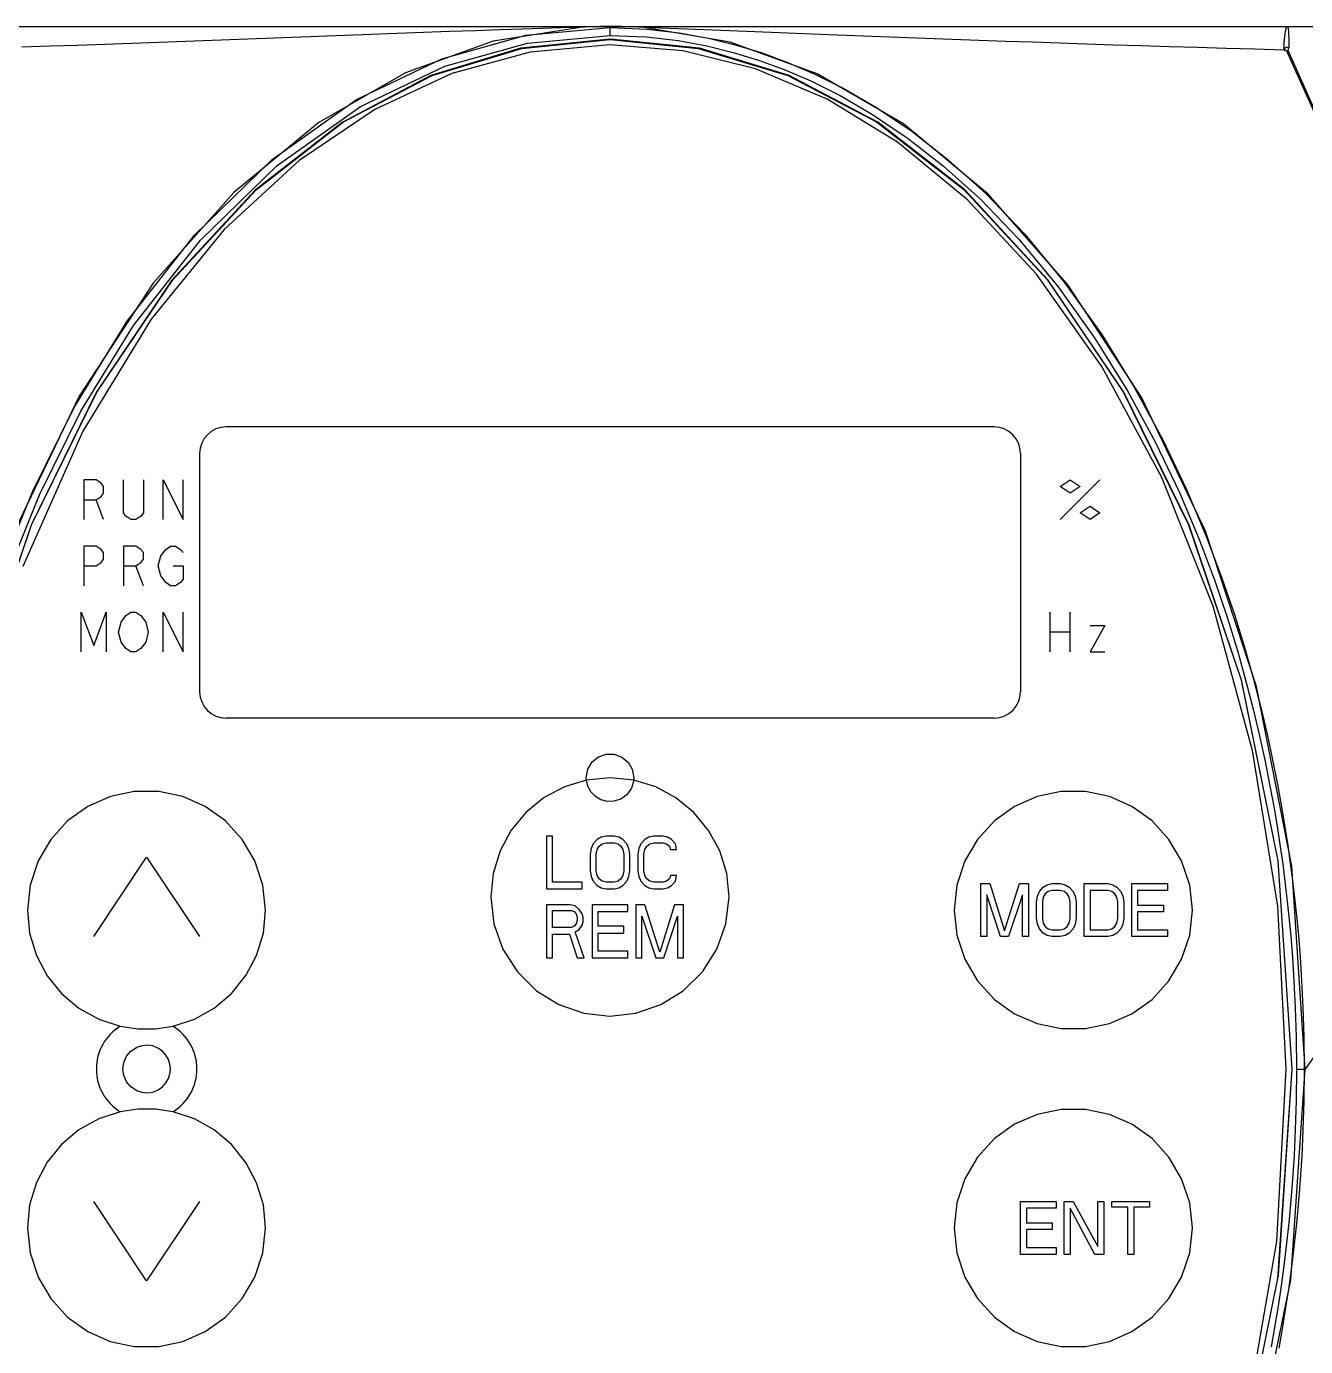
# Model space of a CAD drawing. Extents: x 0 to 245, y 0 to 330.
# Drawn here: x 151.6 to 204.9, y 274.6 to 329.5 of the extents above; entities that cross this region are included whole.
import ezdxf

# ---------------------------------------------------------------- set-up
doc = ezdxf.new("R2010")
doc.units = 0
doc.layers.add('-15N-THT. THIẾT BỊ ĐÓNG MỞ', color=40, linetype='CONTINUOUS')

# ---------------------------------------------------------------- blocks, each defined once
blk = doc.blocks.new('06 - N - SC VSD ATV212HD15~18N4')
at = {"layer": '-15N-THT. THIẾT BỊ ĐÓNG MỞ'}
for p, q in [((122.5, 164.75), (-122.5, 164.75)), ((41.303, 164.351), (40.201, 164.31)), ((42.397, 164.392), (41.303, 164.351)), ((43.487, 164.431), (42.397, 164.392)), ((44.575, 164.471), (43.487, 164.431)), ((45.662, 164.51), (44.575, 164.471)), ((46.748, 164.548), (45.662, 164.51)), ((46.433, 163.423), (49.935, 164.399)), ((47.828, 164.585), (46.748, 164.548)), ((48.862, 164.62), (47.828, 164.585)), ((52.199, 164.728), (48.564, 164.147)), ((49.79, 164.651), (48.862, 164.62)), ((50.615, 164.678), (49.79, 164.651)), ((49.935, 164.399), (53.435, 164.717)), ((49.996, 164.075), (53.435, 164.387)), ((51.389, 164.703), (50.615, 164.678)), ((52.199, 164.728), (51.389, 164.703)), ((52.611, 164.75), (52.199, 164.728)), ((53.023, 164.763), (52.611, 164.75)), ((53.435, 164.767), (53.023, 164.763)), ((53.435, 164.387), (53.435, 164.767)), ((53.91, 164.761), (53.435, 164.767)), ((53.435, 164.717), (54.968, 164.656)), ((53.435, 164.387), (54.942, 164.327)), ((54.385, 164.744), (53.91, 164.761)), ((54.859, 164.715), (54.385, 164.744)), ((58.436, 164.113), (54.859, 164.715)), ((55.917, 164.675), (54.859, 164.715)), ((54.968, 164.656), (56.317, 164.501)), ((56.979, 164.635), (55.917, 164.675)), ((56.317, 164.501), (57.528, 164.279)), ((58.048, 164.594), (56.979, 164.635)), ((59.111, 164.553), (58.048, 164.594)), ((60.141, 164.513), (59.111, 164.553)), ((62.186, 164.434), (60.141, 164.513)), ((63.256, 164.392), (62.186, 164.434)), ((64.357, 164.35), (63.256, 164.392)), ((65.454, 164.308), (64.357, 164.35)), ((81.502, 164.077), (81.52, 164.352)), ((81.52, 164.352), (81.552, 164.574)), ((81.552, 164.574), (81.594, 164.718)), ((81.594, 164.718), (81.64, 164.767)), ((81.641, 164.767), (81.662, 164.702)), ((81.662, 164.702), (81.68, 164.509)), ((81.68, 164.509), (81.693, 164.218)), ((30.112, 163.939), (28.945, 163.899)), ((31.265, 163.979), (30.112, 163.939)), ((32.404, 164.02), (31.265, 163.979)), ((33.531, 164.061), (32.404, 164.02)), ((34.649, 164.103), (33.531, 164.061)), ((35.762, 164.144), (34.649, 164.103)), ((36.871, 164.185), (35.762, 164.144)), ((39.093, 164.269), (36.871, 164.185)), ((40.201, 164.31), (39.093, 164.269)), ((48.564, 164.147), (44.914, 162.841)), ((49.708, 163.86), (45.972, 162.718)), ((46.033, 162.727), (49.756, 163.854)), ((46.55, 163.114), (49.996, 164.075)), ((53.435, 164.231), (49.708, 163.86)), ((49.756, 163.854), (53.435, 164.216)), ((53.427, 163.995), (50.112, 163.7)), ((56.463, 163.75), (53.427, 163.995)), ((53.435, 164.231), (53.435, 164.216)), ((57.154, 163.861), (53.435, 164.231)), ((53.435, 164.216), (57.109, 163.854)), ((54.942, 164.327), (56.269, 164.174)), ((56.269, 164.174), (57.46, 163.956)), ((57.109, 163.854), (60.83, 162.73)), ((60.887, 162.723), (57.154, 163.861)), ((57.46, 163.956), (58.561, 163.686)), ((57.528, 164.279), (58.648, 164.004)), ((62.055, 162.794), (58.436, 164.113)), ((58.648, 164.004), (59.721, 163.676)), ((66.557, 164.266), (65.454, 164.308)), ((67.669, 164.224), (66.557, 164.266)), ((68.786, 164.183), (67.669, 164.224)), ((69.904, 164.143), (68.786, 164.183)), ((71.021, 164.104), (69.904, 164.143)), ((72.14, 164.065), (71.021, 164.104)), ((73.264, 164.027), (72.14, 164.065)), ((74.399, 163.99), (73.264, 164.027)), ((75.546, 163.954), (74.399, 163.99)), ((76.708, 163.918), (75.546, 163.954)), ((77.886, 163.883), (76.708, 163.918)), ((79.077, 163.849), (77.886, 163.883)), ((80.28, 163.815), (79.077, 163.849)), ((81.499, 163.782), (80.28, 163.815)), ((81.499, 163.782), (81.502, 164.077)), ((81.532, 163.864), (81.499, 163.782)), ((81.612, 163.903), (81.532, 163.864)), ((81.697, 163.876), (81.612, 163.903)), ((81.658, 163.812), (81.654, 163.785)), ((81.668, 163.838), (81.658, 163.812)), ((81.682, 163.863), (81.668, 163.838)), ((81.697, 163.885), (81.682, 163.863)), ((81.693, 164.218), (81.697, 163.885)), ((42.885, 161.72), (46.433, 163.423)), ((50.112, 163.7), (46.843, 162.805)), ((59.484, 162.999), (56.463, 163.75)), ((58.561, 163.686), (59.618, 163.363)), ((59.618, 163.363), (60.679, 162.975)), ((59.721, 163.676), (60.798, 163.283)), ((60.798, 163.283), (61.932, 162.797)), ((81.499, 163.782), (81.544, 163.777)), ((81.544, 163.777), (81.584, 163.763)), ((81.584, 163.763), (81.612, 163.735)), ((81.612, 163.736), (81.661, 163.759)), ((82.755, 161.185), (81.612, 163.736)), ((81.654, 163.785), (81.661, 163.759)), ((82.807, 161.208), (81.661, 163.759)), ((44.914, 162.841), (41.309, 160.767)), ((45.972, 162.718), (42.278, 160.772)), ((42.332, 160.788), (46.033, 162.727)), ((43.052, 161.437), (46.55, 163.114)), ((46.843, 162.805), (43.637, 161.311)), ((62.471, 161.735), (59.484, 162.999)), ((60.679, 162.975), (61.796, 162.497)), ((60.83, 162.73), (64.529, 160.794)), ((64.58, 160.779), (60.887, 162.723)), ((61.932, 162.797), (63.171, 162.178)), ((65.648, 160.706), (62.055, 162.794)), ((61.796, 162.497), (63.017, 161.887)), ((63.171, 162.178), (64.533, 161.385)), ((39.37, 159.227), (42.885, 161.72)), ((65.404, 159.945), (62.471, 161.735)), ((63.017, 161.887), (64.361, 161.105)), ((39.579, 158.975), (43.052, 161.437)), ((43.637, 161.311), (40.491, 159.187)), ((64.361, 161.105), (65.801, 160.133)), ((64.533, 161.385), (65.991, 160.401)), ((41.309, 160.767), (37.774, 157.855)), ((42.278, 160.772), (38.657, 157.951)), ((38.698, 157.968), (42.332, 160.788)), ((64.529, 160.794), (68.163, 157.976)), ((68.202, 157.961), (64.58, 160.779)), ((69.172, 157.781), (65.648, 160.706)), ((68.32, 157.54), (65.404, 159.945)), ((65.801, 160.133), (67.303, 158.962)), ((65.991, 160.401), (67.51, 159.215)), ((36.137, 156.081), (39.37, 159.227)), ((36.379, 155.863), (39.579, 158.975)), ((40.491, 159.187), (37.364, 156.308)), ((67.303, 158.962), (68.85, 157.568)), ((67.51, 159.215), (69.075, 157.806)), ((37.774, 157.855), (34.421, 154.073)), ((38.657, 157.951), (35.198, 154.199)), ((35.23, 154.215), (38.698, 157.968)), ((68.163, 157.976), (71.632, 154.225)), ((71.663, 154.21), (68.202, 157.961)), ((69.075, 157.806), (70.688, 156.126)), ((72.51, 153.994), (69.172, 157.781)), ((71.182, 154.448), (68.32, 157.54)), ((68.85, 157.568), (70.447, 155.906)), ((37.364, 156.308), (34.33, 152.583)), ((70.688, 156.126), (72.345, 154.126)), ((33.331, 152.494), (36.137, 156.081)), ((33.597, 152.309), (36.379, 155.863)), ((70.447, 155.906), (72.09, 153.924)), ((73.912, 150.613), (71.182, 154.448)), ((34.421, 154.073), (31.34, 149.379)), ((35.198, 154.199), (32.041, 149.529)), ((32.067, 149.543), (35.23, 154.215)), ((71.632, 154.225), (74.797, 149.552)), ((74.823, 149.538), (71.663, 154.21)), ((72.09, 153.924), (73.634, 151.765)), ((72.345, 154.126), (73.902, 151.947)), ((75.573, 149.302), (72.51, 153.994)), ((31.126, 148.904), (33.331, 152.494)), ((31.408, 148.746), (33.597, 152.309)), ((34.33, 152.583), (31.486, 147.914)), ((73.634, 151.765), (74.98, 149.589)), ((73.902, 151.947), (75.259, 149.754)), ((76.41, 145.984), (73.912, 150.613)), ((32.041, 149.529), (29.331, 144.004)), ((29.353, 144.017), (32.067, 149.543)), ((74.797, 149.552), (77.515, 144.02)), ((77.537, 144.007), (74.823, 149.538)), ((74.98, 149.589), (76.144, 147.439)), ((75.259, 149.754), (76.43, 147.588)), ((31.34, 149.379), (28.676, 143.818)), ((78.222, 143.748), (75.573, 149.302)), ((29.391, 145.397), (31.126, 148.904)), ((29.685, 145.264), (31.408, 148.746)), ((31.486, 147.914), (28.988, 142.285)), ((69.419, 148.094), (37.451, 148.094)), ((76.144, 147.439), (77.136, 145.356)), ((76.43, 147.588), (77.429, 145.49)), ((36.348, 146.991), (36.348, 137.07)), ((70.521, 146.991), (70.521, 137.07)), ((31.525, 145.889), (31.525, 144.236)), ((32.042, 145.889), (31.525, 145.889)), ((32.249, 145.751), (32.042, 145.889)), ((32.352, 145.614), (32.249, 145.751)), ((33.179, 144.511), (33.179, 145.889)), ((34.006, 145.889), (34.006, 144.511)), ((34.832, 144.236), (34.832, 145.889)), ((34.832, 145.889), (35.659, 144.236)), ((35.659, 144.236), (35.659, 145.889)), ((72.175, 145.614), (72.588, 145.889)), ((72.175, 144.236), (73.828, 145.889)), ((72.588, 145.889), (73.002, 145.614)), ((78.549, 140.629), (76.41, 145.984)), ((28.079, 142.148), (29.391, 145.397)), ((28.381, 142.035), (29.685, 145.264)), ((32.042, 145.062), (32.249, 145.2)), ((32.249, 145.2), (32.352, 145.338)), ((32.352, 145.338), (32.352, 145.614)), ((72.588, 145.338), (72.175, 145.614)), ((73.002, 145.614), (72.588, 145.338)), ((77.136, 145.356), (77.943, 143.445)), ((77.429, 145.49), (78.241, 143.567)), ((31.525, 145.062), (32.042, 145.062)), ((32.352, 144.236), (32.042, 145.062)), ((73.002, 144.511), (73.415, 144.787)), ((73.415, 144.787), (73.828, 144.511)), ((29.331, 144.004), (27.143, 137.552)), ((27.162, 137.564), (29.353, 144.017)), ((33.282, 144.373), (33.179, 144.511)), ((33.489, 144.236), (33.282, 144.373)), ((33.696, 144.236), (33.489, 144.236)), ((33.902, 144.373), (33.696, 144.236)), ((34.006, 144.511), (33.902, 144.373)), ((73.415, 144.236), (73.002, 144.511)), ((73.828, 144.511), (73.415, 144.236)), ((77.515, 144.02), (79.708, 137.561)), ((79.727, 137.548), (77.537, 144.007)), ((80.352, 137.284), (78.222, 143.748)), ((78.241, 143.567), (78.894, 141.836)), ((31.525, 143.133), (31.525, 141.48)), ((32.042, 143.133), (31.525, 143.133)), ((32.249, 142.995), (32.042, 143.133)), ((32.352, 142.858), (32.249, 142.995)), ((33.179, 143.133), (33.179, 141.48)), ((33.696, 143.133), (33.179, 143.133)), ((33.902, 142.995), (33.696, 143.133)), ((34.006, 142.858), (33.902, 142.995)), ((34.729, 142.72), (34.936, 142.995)), ((34.936, 142.995), (35.142, 143.133)), ((35.142, 143.133), (35.349, 143.133)), ((35.349, 143.133), (35.556, 142.995)), ((35.556, 142.995), (35.659, 142.858)), ((77.943, 143.445), (78.592, 141.725)), ((32.042, 142.306), (32.249, 142.444)), ((32.249, 142.444), (32.352, 142.582)), ((32.352, 142.582), (32.352, 142.858)), ((33.696, 142.306), (33.902, 142.444)), ((33.902, 142.444), (34.006, 142.582)), ((34.006, 142.582), (34.006, 142.858)), ((34.626, 142.306), (34.729, 142.72)), ((31.525, 142.306), (32.042, 142.306)), ((33.179, 142.306), (33.696, 142.306)), ((34.006, 141.48), (33.696, 142.306)), ((34.729, 141.893), (34.626, 142.306)), ((34.936, 141.617), (34.729, 141.893)), ((35.246, 142.306), (35.659, 142.306)), ((35.659, 142.306), (35.659, 141.755)), ((78.894, 141.836), (79.424, 140.279)), ((35.142, 141.48), (34.936, 141.617)), ((35.349, 141.48), (35.142, 141.48)), ((35.556, 141.617), (35.349, 141.48)), ((35.659, 141.755), (35.556, 141.617)), ((78.592, 141.725), (79.119, 140.177)), ((31.422, 138.724), (31.422, 140.377)), ((31.422, 140.377), (31.939, 138.999)), ((31.939, 138.999), (32.455, 140.377)), ((32.455, 140.377), (32.455, 138.724)), ((33.076, 139.964), (33.282, 140.24)), ((33.282, 140.24), (33.489, 140.377)), ((33.489, 140.377), (33.696, 140.377)), ((33.696, 140.377), (33.902, 140.24)), ((33.902, 140.24), (34.109, 139.964)), ((34.832, 138.724), (34.832, 140.377)), ((34.832, 140.377), (35.659, 138.724)), ((35.659, 138.724), (35.659, 140.377)), ((71.762, 138.724), (71.762, 140.377)), ((72.588, 138.724), (72.588, 140.377)), ((80.184, 134.623), (78.549, 140.629)), ((79.119, 140.177), (79.551, 138.781)), ((79.424, 140.279), (79.858, 138.874)), ((32.972, 139.551), (33.076, 139.964)), ((34.109, 139.964), (34.212, 139.551)), ((74.035, 139.826), (73.415, 138.724)), ((73.415, 139.826), (74.035, 139.826)), ((33.076, 139.137), (32.972, 139.551)), ((33.282, 138.862), (33.076, 139.137)), ((34.109, 139.137), (33.902, 138.862)), ((34.212, 139.551), (34.109, 139.137)), ((72.588, 139.551), (71.762, 139.551)), ((33.489, 138.724), (33.282, 138.862)), ((33.696, 138.724), (33.489, 138.724)), ((33.902, 138.862), (33.696, 138.724)), ((73.415, 138.724), (74.035, 138.724)), ((79.551, 138.781), (79.909, 137.51)), ((79.858, 138.874), (80.219, 137.596)), ((79.708, 137.561), (81.23, 130.034)), ((81.247, 130.025), (79.727, 137.548)), ((79.909, 137.51), (80.212, 136.338)), ((80.219, 137.596), (80.523, 136.417)), ((81.817, 129.809), (80.352, 137.284)), ((80.212, 136.338), (80.473, 135.235)), ((80.523, 136.417), (80.786, 135.307)), ((69.419, 135.968), (37.451, 135.968)), ((80.473, 135.235), (80.704, 134.169)), ((80.786, 135.307), (81.018, 134.236)), ((52.51, 133.847), (52.69, 134.143)), ((52.69, 134.143), (52.952, 134.354)), ((52.952, 134.354), (53.271, 134.466)), ((53.271, 134.466), (53.612, 134.464)), ((53.612, 134.464), (53.93, 134.347)), ((53.93, 134.347), (54.188, 134.133)), ((54.188, 134.133), (54.362, 133.839)), ((81.23, 128.147), (80.184, 134.623)), ((80.704, 134.169), (80.907, 133.145)), ((81.018, 134.236), (81.222, 133.206)), ((52.443, 133.488), (52.51, 133.847)), ((54.362, 133.839), (54.427, 133.488)), ((51.533, 133.111), (50.689, 132.664)), ((52.448, 133.389), (51.533, 133.111)), ((52.444, 133.438), (52.443, 133.488)), ((52.448, 133.389), (52.444, 133.438)), ((53.435, 133.485), (52.448, 133.385)), ((52.508, 133.133), (52.448, 133.389)), ((52.638, 132.896), (52.508, 133.133)), ((54.421, 133.382), (53.435, 133.485)), ((54.324, 133.047), (54.132, 132.781)), ((54.422, 133.386), (54.324, 133.047)), ((54.426, 133.436), (54.422, 133.386)), ((55.334, 133.106), (54.422, 133.386)), ((54.427, 133.488), (54.426, 133.436)), ((56.175, 132.657), (55.334, 133.106)), ((80.907, 133.145), (81.076, 132.217)), ((81.222, 133.206), (81.391, 132.274)), ((32.632, 132.701), (31.692, 132.292)), ((33.63, 132.91), (32.632, 132.701)), ((34.645, 132.91), (33.63, 132.91)), ((35.643, 132.701), (34.645, 132.91)), ((36.583, 132.291), (35.643, 132.701)), ((50.689, 132.664), (49.939, 132.054)), ((52.826, 132.704), (52.638, 132.896)), ((53.055, 132.571), (52.826, 132.704)), ((53.314, 132.503), (53.055, 132.571)), ((53.595, 132.508), (53.314, 132.503)), ((53.878, 132.6), (53.595, 132.508)), ((54.132, 132.781), (53.878, 132.6)), ((56.922, 132.047), (56.175, 132.657)), ((71.211, 132.701), (70.272, 132.292)), ((72.21, 132.91), (71.211, 132.701)), ((73.225, 132.91), (72.21, 132.91)), ((74.223, 132.701), (73.225, 132.91)), ((75.162, 132.291), (74.223, 132.701)), ((31.692, 132.292), (30.854, 131.694)), ((37.421, 131.694), (36.583, 132.291)), ((49.939, 132.054), (49.32, 131.303)), ((57.538, 131.297), (56.922, 132.047)), ((70.272, 132.292), (69.433, 131.694)), ((76, 131.694), (75.162, 132.291)), ((81.076, 132.217), (81.215, 131.381)), ((81.391, 132.274), (81.531, 131.434)), ((30.854, 131.694), (30.151, 130.921)), ((38.124, 130.921), (37.421, 131.694)), ((69.433, 131.694), (68.73, 130.921)), ((76.703, 130.921), (76, 131.694)), ((81.215, 131.381), (81.333, 130.612)), ((81.531, 131.434), (81.65, 130.66)), ((30.151, 130.921), (29.624, 130.022)), ((38.651, 130.022), (38.124, 130.921)), ((49.32, 131.303), (48.857, 130.446)), ((50.789, 131.062), (50.789, 128.858)), ((51.037, 131.062), (50.789, 131.062)), ((51.037, 129.139), (51.037, 131.062)), ((52.897, 130.922), (52.732, 130.734)), ((53.063, 131.015), (52.897, 130.922)), ((53.269, 131.062), (53.063, 131.015)), ((53.6, 131.062), (53.269, 131.062)), ((53.807, 131.015), (53.6, 131.062)), ((53.972, 130.922), (53.807, 131.015)), ((54.138, 130.734), (53.972, 130.922)), ((54.882, 130.922), (54.716, 130.734)), ((55.047, 131.015), (54.882, 130.922)), ((55.254, 131.062), (55.047, 131.015)), ((55.626, 131.062), (55.254, 131.062)), ((55.832, 131.015), (55.626, 131.062)), ((55.998, 130.922), (55.832, 131.015)), ((56.163, 130.734), (55.998, 130.922)), ((57.999, 130.442), (57.538, 131.297)), ((68.73, 130.921), (68.203, 130.022)), ((77.23, 130.022), (76.703, 130.921)), ((48.857, 130.446), (48.564, 129.506)), ((52.649, 130.546), (52.608, 130.312)), ((52.608, 130.312), (52.608, 129.608)), ((52.732, 130.734), (52.649, 130.546)), ((52.856, 130.312), (52.897, 130.499)), ((52.856, 129.608), (52.856, 130.312)), ((52.897, 130.499), (52.98, 130.64)), ((52.98, 130.64), (53.104, 130.734)), ((53.104, 130.734), (53.269, 130.781)), ((53.269, 130.781), (53.6, 130.781)), ((53.6, 130.781), (53.766, 130.734)), ((53.766, 130.734), (53.89, 130.64)), ((53.89, 130.64), (53.972, 130.499)), ((53.972, 130.499), (54.014, 130.312)), ((54.014, 130.312), (54.014, 129.608)), ((54.22, 130.546), (54.138, 130.734)), ((54.262, 130.312), (54.22, 130.546)), ((54.262, 129.608), (54.262, 130.312)), ((54.634, 130.546), (54.592, 130.312)), ((54.592, 130.312), (54.592, 129.608)), ((54.716, 130.734), (54.634, 130.546)), ((54.84, 130.312), (54.882, 130.499)), ((54.84, 129.608), (54.84, 130.312)), ((54.882, 130.499), (54.964, 130.64)), ((54.964, 130.64), (55.088, 130.734)), ((55.088, 130.734), (55.254, 130.781)), ((55.254, 130.781), (55.626, 130.781)), ((55.626, 130.781), (55.791, 130.734)), ((55.791, 130.734), (55.915, 130.64)), ((55.915, 130.64), (55.956, 130.499)), ((55.956, 130.499), (56.204, 130.499)), ((56.204, 130.499), (56.163, 130.734)), ((58.29, 129.504), (57.999, 130.442)), ((81.333, 130.612), (81.436, 129.885)), ((81.65, 130.66), (81.753, 129.929)), ((88.67, 130.261), (82.372, 121.362)), ((29.624, 130.022), (29.29, 129.021)), ((31.939, 126.873), (34.143, 130.18)), ((34.143, 130.18), (36.348, 126.873)), ((38.985, 129.021), (38.651, 130.022)), ((68.203, 130.022), (67.869, 129.021)), ((77.564, 129.021), (77.23, 130.022)), ((81.23, 130.034), (81.821, 121.362)), ((81.836, 121.362), (81.247, 130.025)), ((81.436, 129.885), (81.529, 129.173)), ((81.753, 129.929), (81.846, 129.214)), ((82.372, 121.362), (81.817, 129.809)), ((48.564, 129.506), (48.466, 128.527)), ((52.608, 129.608), (52.649, 129.374)), ((52.649, 129.374), (52.732, 129.186)), ((52.732, 129.186), (52.897, 128.998)), ((52.897, 129.421), (52.856, 129.608)), ((52.98, 129.28), (52.897, 129.421)), ((53.104, 129.186), (52.98, 129.28)), ((53.269, 129.139), (53.104, 129.186)), ((53.766, 129.186), (53.6, 129.139)), ((53.89, 129.28), (53.766, 129.186)), ((53.972, 129.421), (53.89, 129.28)), ((54.014, 129.608), (53.972, 129.421)), ((53.972, 128.998), (54.138, 129.186)), ((54.138, 129.186), (54.22, 129.374)), ((54.22, 129.374), (54.262, 129.608)), ((54.592, 129.608), (54.634, 129.374)), ((54.634, 129.374), (54.716, 129.186)), ((54.716, 129.186), (54.882, 128.998)), ((54.882, 129.421), (54.84, 129.608)), ((54.964, 129.28), (54.882, 129.421)), ((55.088, 129.186), (54.964, 129.28)), ((55.254, 129.139), (55.088, 129.186)), ((55.791, 129.186), (55.626, 129.139)), ((55.915, 129.28), (55.791, 129.186)), ((55.956, 129.421), (55.915, 129.28)), ((56.204, 129.421), (55.956, 129.421)), ((55.998, 128.998), (56.163, 129.186)), ((56.163, 129.186), (56.204, 129.421)), ((58.388, 128.527), (58.29, 129.504)), ((81.529, 129.173), (81.614, 128.454)), ((81.846, 129.214), (81.932, 128.491)), ((29.29, 129.021), (29.178, 127.976)), ((39.097, 127.976), (38.985, 129.021)), ((50.789, 128.858), (52.277, 128.858)), ((52.277, 129.139), (51.037, 129.139)), ((52.277, 128.858), (52.277, 129.139)), ((52.897, 128.998), (53.063, 128.905)), ((53.063, 128.905), (53.269, 128.858)), ((53.6, 129.139), (53.269, 129.139)), ((53.269, 128.858), (53.6, 128.858)), ((53.6, 128.858), (53.807, 128.905)), ((53.807, 128.905), (53.972, 128.998)), ((54.882, 128.998), (55.047, 128.905)), ((55.047, 128.905), (55.254, 128.858)), ((55.626, 129.139), (55.254, 129.139)), ((55.254, 128.858), (55.626, 128.858)), ((55.626, 128.858), (55.832, 128.905)), ((55.832, 128.905), (55.998, 128.998)), ((67.869, 129.021), (67.757, 127.976)), ((68.868, 126.873), (68.868, 129.078)), ((68.868, 129.078), (69.24, 129.078)), ((69.24, 129.078), (69.86, 127.108)), ((69.86, 127.108), (70.48, 129.078)), ((70.48, 129.078), (70.852, 129.078)), ((70.852, 129.078), (70.852, 126.873)), ((71.224, 128.562), (71.307, 128.75)), ((71.307, 128.75), (71.472, 128.937)), ((71.472, 128.937), (71.638, 129.031)), ((71.555, 128.656), (71.472, 128.515)), ((71.679, 128.75), (71.555, 128.656)), ((71.638, 129.031), (71.844, 129.078)), ((71.844, 128.797), (71.679, 128.75)), ((71.844, 129.078), (72.175, 129.078)), ((72.175, 128.797), (71.844, 128.797)), ((72.175, 129.078), (72.382, 129.031)), ((72.34, 128.75), (72.175, 128.797)), ((72.464, 128.656), (72.34, 128.75)), ((72.382, 129.031), (72.547, 128.937)), ((72.547, 128.515), (72.464, 128.656)), ((72.547, 128.937), (72.712, 128.75)), ((72.712, 128.75), (72.795, 128.562)), ((73.167, 126.873), (73.167, 129.078)), ((73.167, 129.078), (74.159, 129.078)), ((73.415, 128.797), (73.415, 127.155)), ((74.159, 128.797), (73.415, 128.797)), ((74.159, 129.078), (74.366, 129.031)), ((74.325, 128.75), (74.159, 128.797)), ((74.449, 128.656), (74.325, 128.75)), ((74.366, 129.031), (74.531, 128.937)), ((74.531, 128.515), (74.449, 128.656)), ((74.531, 128.937), (74.697, 128.75)), ((74.697, 128.75), (74.779, 128.562)), ((75.151, 126.873), (75.151, 129.078)), ((75.151, 129.078), (76.64, 129.078)), ((75.399, 128.797), (75.399, 128.187)), ((76.64, 128.797), (75.399, 128.797)), ((76.64, 129.078), (76.64, 128.797)), ((77.676, 127.976), (77.564, 129.021)), ((48.466, 128.527), (48.595, 127.407)), ((50.789, 128.196), (50.789, 125.991)), ((51.781, 128.196), (50.789, 128.196)), ((51.988, 128.149), (51.781, 128.196)), ((52.153, 128.009), (51.988, 128.149)), ((52.691, 128.196), (52.691, 125.991)), ((54.179, 128.196), (52.691, 128.196)), ((54.179, 127.915), (54.179, 128.196)), ((54.51, 128.196), (54.51, 125.991)), ((54.882, 128.196), (54.51, 128.196)), ((55.502, 126.226), (54.882, 128.196)), ((56.122, 128.196), (55.502, 126.226)), ((56.494, 128.196), (56.122, 128.196)), ((56.494, 125.991), (56.494, 128.196)), ((58.259, 127.407), (58.388, 128.527)), ((69.116, 128.609), (69.116, 126.873)), ((69.695, 126.873), (69.116, 128.609)), ((70.604, 128.609), (70.025, 126.873)), ((70.604, 126.873), (70.604, 128.609)), ((71.183, 128.328), (71.224, 128.562)), ((71.183, 127.624), (71.183, 128.328)), ((71.472, 128.515), (71.431, 128.328)), ((71.431, 128.328), (71.431, 127.624)), ((72.588, 128.328), (72.547, 128.515)), ((72.588, 127.624), (72.588, 128.328)), ((72.795, 128.562), (72.836, 128.328)), ((72.836, 128.328), (72.836, 127.624)), ((74.573, 128.328), (74.531, 128.515)), ((74.573, 127.624), (74.573, 128.328)), ((74.779, 128.562), (74.821, 128.328)), ((74.821, 128.328), (74.821, 127.624)), ((75.399, 128.187), (76.474, 128.187)), ((76.474, 128.187), (76.474, 127.905)), ((81.588, 121.362), (81.23, 128.147)), ((81.614, 128.454), (81.693, 127.702)), ((81.932, 128.491), (82.012, 127.735)), ((29.178, 127.976), (29.272, 127.017)), ((39.003, 127.018), (39.097, 127.976)), ((51.037, 127.258), (51.037, 127.962)), ((51.037, 127.962), (51.823, 127.962)), ((51.823, 127.962), (51.947, 127.915)), ((51.947, 127.915), (52.029, 127.821)), ((52.029, 127.821), (52.071, 127.68)), ((52.071, 127.539), (52.029, 127.399)), ((52.071, 127.68), (52.071, 127.539)), ((52.277, 127.821), (52.153, 128.009)), ((52.319, 127.68), (52.277, 127.821)), ((52.319, 127.493), (52.319, 127.68)), ((52.939, 127.305), (52.939, 127.915)), ((52.939, 127.915), (54.179, 127.915)), ((54.758, 125.991), (54.758, 127.727)), ((54.758, 127.727), (55.336, 125.991)), ((55.667, 125.991), (56.246, 127.727)), ((56.246, 127.727), (56.246, 125.991)), ((67.757, 127.976), (67.869, 126.931)), ((71.224, 127.389), (71.183, 127.624)), ((71.431, 127.624), (71.472, 127.436)), ((72.547, 127.436), (72.588, 127.624)), ((72.836, 127.624), (72.795, 127.389)), ((74.531, 127.436), (74.573, 127.624)), ((74.821, 127.624), (74.779, 127.389)), ((75.399, 127.905), (75.399, 127.155)), ((76.474, 127.905), (75.399, 127.905)), ((77.564, 126.93), (77.676, 127.976)), ((81.693, 127.702), (81.769, 126.895)), ((82.012, 127.735), (82.088, 126.924)), ((29.272, 127.017), (29.554, 126.092)), ((38.722, 126.094), (39.003, 127.018)), ((48.595, 127.407), (48.977, 126.344)), ((51.823, 127.258), (51.037, 127.258)), ((51.037, 125.991), (51.037, 126.977)), ((51.037, 126.977), (51.74, 126.977)), ((51.74, 126.977), (52.071, 125.991)), ((51.947, 127.305), (51.823, 127.258)), ((52.029, 127.399), (51.947, 127.305)), ((51.988, 127.07), (52.153, 127.164)), ((52.36, 125.991), (51.988, 127.07)), ((52.153, 127.164), (52.277, 127.352)), ((52.277, 127.352), (52.319, 127.493)), ((54.014, 127.305), (52.939, 127.305)), ((52.939, 126.273), (52.939, 127.023)), ((52.939, 127.023), (54.014, 127.023)), ((54.014, 127.023), (54.014, 127.305)), ((57.877, 126.344), (58.259, 127.407)), ((71.307, 127.202), (71.224, 127.389)), ((71.472, 127.014), (71.307, 127.202)), ((71.472, 127.436), (71.555, 127.296)), ((71.638, 126.92), (71.472, 127.014)), ((71.555, 127.296), (71.679, 127.202)), ((71.679, 127.202), (71.844, 127.155)), ((71.844, 127.155), (72.175, 127.155)), ((72.175, 127.155), (72.34, 127.202)), ((72.34, 127.202), (72.464, 127.296)), ((72.547, 127.014), (72.382, 126.92)), ((72.464, 127.296), (72.547, 127.436)), ((72.712, 127.202), (72.547, 127.014)), ((72.795, 127.389), (72.712, 127.202)), ((73.415, 127.155), (74.159, 127.155)), ((74.159, 127.155), (74.325, 127.202)), ((74.325, 127.202), (74.449, 127.296)), ((74.531, 127.014), (74.366, 126.92)), ((74.449, 127.296), (74.531, 127.436)), ((74.697, 127.202), (74.531, 127.014)), ((74.779, 127.389), (74.697, 127.202)), ((75.399, 127.155), (76.64, 127.155)), ((76.64, 127.155), (76.64, 126.873)), ((67.869, 126.931), (68.203, 125.93)), ((69.116, 126.873), (68.868, 126.873)), ((70.025, 126.873), (69.695, 126.873)), ((70.852, 126.873), (70.604, 126.873)), ((71.844, 126.873), (71.638, 126.92)), ((72.175, 126.873), (71.844, 126.873)), ((72.382, 126.92), (72.175, 126.873)), ((74.159, 126.873), (73.167, 126.873)), ((74.366, 126.92), (74.159, 126.873)), ((76.64, 126.873), (75.151, 126.873)), ((77.23, 125.93), (77.564, 126.93)), ((81.769, 126.895), (81.84, 126.009)), ((82.088, 126.924), (82.159, 126.033)), ((29.554, 126.092), (30.001, 125.246)), ((38.276, 125.249), (38.722, 126.094)), ((48.977, 126.344), (49.576, 125.404)), ((50.789, 125.991), (51.037, 125.991)), ((52.071, 125.991), (52.36, 125.991)), ((52.691, 125.991), (54.179, 125.991)), ((54.179, 126.273), (52.939, 126.273)), ((54.179, 125.991), (54.179, 126.273)), ((54.51, 125.991), (54.758, 125.991)), ((55.336, 125.991), (55.667, 125.991)), ((56.246, 125.991), (56.494, 125.991)), ((57.278, 125.404), (57.877, 126.344)), ((68.203, 125.93), (68.73, 125.03)), ((76.703, 125.03), (77.23, 125.93)), ((81.84, 126.009), (81.904, 125.02)), ((82.159, 126.033), (82.223, 125.039)), ((49.576, 125.404), (50.371, 124.619)), ((56.482, 124.618), (57.278, 125.404)), ((30.001, 125.246), (30.6, 124.499)), ((37.678, 124.503), (38.276, 125.249)), ((68.73, 125.03), (69.433, 124.258)), ((76, 124.258), (76.703, 125.03)), ((81.904, 125.02), (81.957, 123.915)), ((82.223, 125.039), (82.276, 123.928)), ((30.6, 124.499), (31.325, 123.889)), ((36.955, 123.893), (37.678, 124.503)), ((50.371, 124.619), (51.306, 124.043)), ((55.548, 124.043), (56.482, 124.618)), ((69.433, 124.258), (70.271, 123.66)), ((75.162, 123.66), (76, 124.258)), ((31.325, 123.889), (32.147, 123.432)), ((36.135, 123.436), (36.955, 123.893)), ((51.306, 124.043), (52.345, 123.687)), ((52.345, 123.687), (53.427, 123.567)), ((53.427, 123.567), (54.509, 123.687)), ((54.509, 123.687), (55.548, 124.043)), ((81.957, 123.915), (81.993, 122.694)), ((82.276, 123.928), (82.313, 122.701)), ((32.147, 123.432), (33.037, 123.14)), ((33.037, 123.14), (33.771, 123.029)), ((34.514, 123.03), (35.247, 123.142)), ((35.247, 123.142), (36.135, 123.436)), ((70.271, 123.66), (71.211, 123.25)), ((71.211, 123.25), (72.209, 123.042)), ((73.224, 123.042), (74.223, 123.25)), ((74.223, 123.25), (75.162, 123.66)), ((33.771, 123.029), (34.514, 123.03)), ((72.209, 123.042), (73.224, 123.042)), ((81.993, 122.694), (82.007, 121.362)), ((82.313, 122.701), (82.327, 121.362)), ((33.304, 121.89), (33.485, 122.103)), ((33.485, 122.103), (33.718, 122.258)), ((33.939, 122.332), (33.718, 122.258)), ((34.169, 122.353), (33.939, 122.332)), ((34.397, 122.321), (34.169, 122.353)), ((34.614, 122.235), (34.397, 122.321)), ((34.802, 122.103), (34.614, 122.235)), ((34.948, 121.942), (34.802, 122.103)), ((33.151, 121.362), (33.19, 121.636)), ((33.19, 121.636), (33.304, 121.89)), ((35.052, 121.761), (34.948, 121.942)), ((35.114, 121.566), (35.052, 121.761)), ((35.136, 121.362), (35.114, 121.566)), ((33.19, 121.087), (33.151, 121.362)), ((33.304, 120.833), (33.19, 121.087)), ((34.948, 120.781), (35.051, 120.961)), ((35.051, 120.961), (35.114, 121.157)), ((35.114, 121.157), (35.136, 121.362)), ((81.187, 114.184), (81.588, 121.362)), ((81.24, 112.647), (81.836, 121.362)), ((81.821, 121.362), (81.243, 112.782)), ((81.772, 112.582), (82.372, 121.362)), ((81.836, 121.362), (81.821, 121.362)), ((82.007, 121.362), (81.994, 120.049)), ((82.007, 121.362), (82.372, 121.362)), ((82.327, 121.362), (82.314, 120.043)), ((33.485, 120.62), (33.304, 120.833)), ((33.718, 120.465), (33.485, 120.62)), ((33.718, 120.465), (33.94, 120.391)), ((33.94, 120.391), (34.169, 120.37)), ((34.169, 120.37), (34.4, 120.403)), ((34.4, 120.403), (34.618, 120.49)), ((34.618, 120.49), (34.804, 120.621)), ((34.804, 120.621), (34.948, 120.781)), ((81.994, 120.049), (81.96, 118.846)), ((82.314, 120.043), (82.279, 118.833)), ((32.147, 119.291), (31.325, 118.834)), ((33.037, 119.583), (32.147, 119.291)), ((33.77, 119.694), (33.037, 119.583)), ((34.513, 119.693), (33.77, 119.694)), ((35.247, 119.581), (34.513, 119.693)), ((36.135, 119.288), (35.247, 119.581)), ((36.955, 118.83), (36.135, 119.288)), ((71.211, 119.473), (70.272, 119.063)), ((72.21, 119.681), (71.211, 119.473)), ((73.225, 119.681), (72.21, 119.681)), ((74.223, 119.473), (73.225, 119.681)), ((75.162, 119.063), (74.223, 119.473)), ((31.325, 118.834), (30.6, 118.224)), ((37.678, 118.22), (36.955, 118.83)), ((70.272, 119.063), (69.433, 118.466)), ((76, 118.465), (75.162, 119.063)), ((81.96, 118.846), (81.909, 117.754)), ((82.279, 118.833), (82.228, 117.736)), ((30.6, 118.224), (30.001, 117.477)), ((38.276, 117.474), (37.678, 118.22)), ((69.433, 118.466), (68.73, 117.693)), ((76.703, 117.693), (76, 118.465)), ((68.73, 117.693), (68.203, 116.793)), ((77.23, 116.793), (76.703, 117.693)), ((81.909, 117.754), (81.847, 116.775)), ((82.228, 117.736), (82.166, 116.752)), ((30.001, 117.477), (29.554, 116.632)), ((38.722, 116.629), (38.276, 117.474)), ((29.554, 116.632), (29.272, 115.706)), ((39.003, 115.705), (38.722, 116.629)), ((68.203, 116.793), (67.869, 115.793)), ((77.564, 115.793), (77.23, 116.793)), ((81.847, 116.775), (81.778, 115.896)), ((82.166, 116.752), (82.097, 115.868)), ((29.272, 115.706), (29.178, 114.747)), ((34.143, 112.543), (31.939, 115.85)), ((36.348, 115.85), (34.143, 112.543)), ((39.097, 114.747), (39.003, 115.705)), ((67.869, 115.793), (67.757, 114.747)), ((70.521, 115.85), (72.01, 115.85)), ((70.521, 113.645), (70.521, 115.85)), ((72.01, 115.568), (70.769, 115.568)), ((70.769, 115.568), (70.769, 114.958)), ((72.01, 115.85), (72.01, 115.568)), ((72.34, 115.85), (72.712, 115.85)), ((72.34, 113.645), (72.34, 115.85)), ((72.588, 115.568), (72.588, 113.645)), ((73.622, 113.645), (72.588, 115.568)), ((72.712, 115.85), (73.746, 113.973)), ((73.746, 115.85), (73.994, 115.85)), ((73.746, 113.973), (73.746, 115.85)), ((73.994, 115.85), (73.994, 113.645)), ((74.325, 115.85), (75.895, 115.85)), ((74.325, 115.615), (74.325, 115.85)), ((74.986, 115.615), (74.325, 115.615)), ((74.986, 113.645), (74.986, 115.615)), ((75.895, 115.615), (75.234, 115.615)), ((75.234, 115.615), (75.234, 113.645)), ((75.895, 115.85), (75.895, 115.615)), ((77.676, 114.747), (77.564, 115.793)), ((81.778, 115.896), (81.705, 115.096)), ((82.097, 115.868), (82.023, 115.063)), ((70.769, 114.958), (71.844, 114.958)), ((71.844, 114.958), (71.844, 114.677)), ((81.705, 115.096), (81.627, 114.351)), ((82.023, 115.063), (81.945, 114.315)), ((29.178, 114.747), (29.29, 113.702)), ((38.985, 113.702), (39.097, 114.747)), ((67.757, 114.747), (67.869, 113.702)), ((71.844, 114.677), (70.769, 114.677)), ((70.769, 114.677), (70.769, 113.926)), ((77.564, 113.702), (77.676, 114.747)), ((81.627, 114.351), (81.544, 113.64)), ((70.769, 113.926), (72.01, 113.926)), ((72.01, 113.926), (72.01, 113.645)), ((79.995, 107.241), (81.187, 114.184)), ((81.945, 114.315), (81.862, 113.6)), ((29.29, 113.702), (29.624, 112.701)), ((38.651, 112.701), (38.985, 113.702)), ((67.869, 113.702), (68.203, 112.701)), ((72.01, 113.645), (70.521, 113.645)), ((72.588, 113.645), (72.34, 113.645)), ((73.994, 113.645), (73.622, 113.645)), ((75.234, 113.645), (74.986, 113.645)), ((77.23, 112.701), (77.564, 113.702)), ((81.544, 113.64), (81.455, 112.941)), ((81.862, 113.6), (81.773, 112.897)), ((29.624, 112.701), (30.151, 111.802)), ((38.124, 111.802), (38.651, 112.701)), ((68.203, 112.701), (68.73, 111.802)), ((76.703, 111.802), (77.23, 112.701)), ((81.243, 112.782), (79.735, 105.263)), ((81.455, 112.941), (81.357, 112.231)), ((81.773, 112.897), (81.673, 112.184)), ((79.7, 105.073), (81.24, 112.647)), ((80.204, 104.887), (81.772, 112.582)), ((81.357, 112.231), (81.244, 111.486)), ((81.673, 112.184), (81.56, 111.435)), ((30.151, 111.802), (30.854, 111.029)), ((37.421, 111.029), (38.124, 111.802)), ((68.73, 111.802), (69.433, 111.029)), ((76, 111.029), (76.703, 111.802)), ((30.854, 111.029), (31.692, 110.432)), ((36.582, 110.431), (37.421, 111.029)), ((69.433, 111.029), (70.271, 110.432)), ((75.162, 110.431), (76, 111.029)), ((81.244, 111.486), (81.113, 110.682)), ((81.56, 111.435), (81.428, 110.627)), ((81.113, 110.682), (80.956, 109.797)), ((81.428, 110.627), (81.27, 109.737)), ((31.692, 110.432), (32.631, 110.022)), ((32.631, 110.022), (33.629, 109.813)), ((34.645, 109.813), (35.643, 110.022)), ((35.643, 110.022), (36.582, 110.431)), ((70.271, 110.432), (71.211, 110.022)), ((71.211, 110.022), (72.209, 109.813)), ((73.224, 109.813), (74.223, 110.022)), ((74.223, 110.022), (75.162, 110.431)), ((33.629, 109.813), (34.645, 109.813)), ((72.209, 109.813), (73.224, 109.813))]:
    blk.add_line(p, q, dxfattribs=at)
for centre, radius, start, end in [((37.451, 146.991), 1.102, 90, 180), ((69.419, 146.991), 1.102, 0, 90), ((37.451, 137.07), 1.102, 180, 270), ((69.419, 137.07), 1.102, 270, 0), ((34.143, 121.362), 2.094, 121.8949, 238.1051), ((34.143, 121.362), 2.094, 301.7875, 58.2124)]:
    blk.add_arc(centre, radius, start, end, dxfattribs=at)

msp = doc.modelspace()

# ---------------------------------------------------------------- block references
msp.add_blockref('06 - N - SC VSD ATV212HD15~18N4', (122.5, 164.75))

doc.saveas('drawing.dxf')
